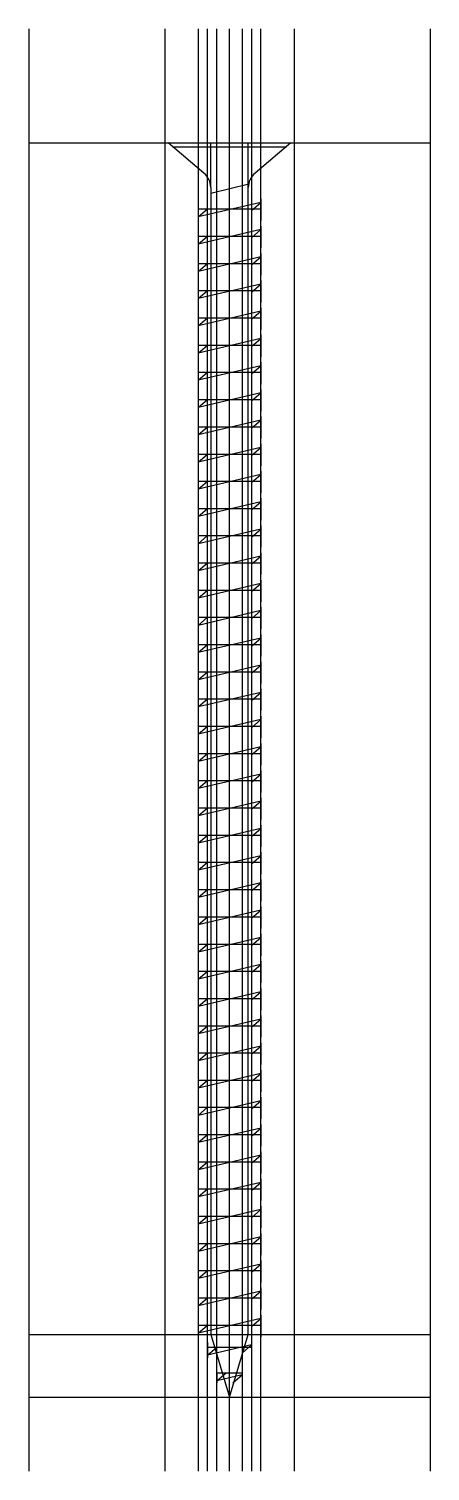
# Model space of a CAD drawing. Extents: x -16 to 16, y -106 to 9.
import ezdxf

# ---------------------------------------------------------------- set-up
doc = ezdxf.new("R2010")
doc.units = 0
doc.layers.get('0').update_dxf_attribs({"linetype": 'CONTINUOUS'})

msp = doc.modelspace()

# ---------------------------------------------------------------- linework, layer by layer
at = {"linetype": 'CONTINUOUS'}
for p, q in [((-16, 9.1), (-16, -105.9)), ((-5.15, 9.1), (-5.15, -105.9)), ((-2.5, 9.1), (-2.5, -105.9)), ((-1.76, -105.9), (-1.76, 9.1)), ((-1.02, -105.9), (-1.02, 9.1)), ((0, -105.9), (0, 9.1)), ((1.02, 9.1), (1.02, -105.9)), ((1.76, 9.1), (1.76, -105.9)), ((2.5, -105.9), (2.5, 9.1)), ((5.15, 9.1), (5.15, -105.9)), ((16, 9.1), (16, -105.9)), ((-16, 0), (16, 0)), ((-4.9, 0), (4.9, 0)), ((-2.04, -2.4), (-4.9, 0)), ((-1.5, -3.55), (-1.5, 0)), ((1.5, -3.55), (1.5, 0)), ((4.9, 0), (2.04, -2.4)), ((-4.54, -0.3), (4.54, -0.3)), ((-1.5, -4), (1.53, -3.26)), ((-2.5, -4.46), (-2.5, -6.19)), ((-1.5, -3.55), (-1.5, -95)), ((0, -6.19), (0, -4.46)), ((1.5, -95), (1.5, -3.55)), ((2.5, -4.46), (2.5, -6.19)), ((2.5, -4.74), (-2.5, -5.9)), ((-2.5, -5.26), (2.5, -5.26)), ((-2.5, -5.9), (-1.75, -5.26)), ((1.75, -5.38), (2.5, -4.74)), ((-2.5, -6.63), (-2.5, -8.36)), ((0, -8.36), (0, -6.63)), ((2.5, -6.63), (2.5, -8.36)), ((2.5, -6.91), (-2.5, -8.07)), ((-2.5, -7.43), (2.5, -7.43)), ((-2.5, -8.07), (-1.75, -7.43)), ((1.75, -7.55), (2.5, -6.91)), ((-2.5, -8.8), (-2.5, -10.53)), ((2.5, -9.08), (-2.5, -10.24)), ((0, -10.53), (0, -8.8)), ((1.75, -9.72), (2.5, -9.08)), ((2.5, -8.8), (2.5, -10.53)), ((-2.5, -9.6), (2.5, -9.6)), ((-2.5, -10.24), (-1.75, -9.6)), ((-2.5, -10.97), (-2.5, -12.71)), ((2.5, -11.25), (-2.5, -12.41)), ((0, -12.71), (0, -10.97)), ((1.75, -11.89), (2.5, -11.25)), ((2.5, -10.97), (2.5, -12.71)), ((-2.5, -11.77), (2.5, -11.77)), ((-2.5, -12.41), (-1.75, -11.77)), ((-2.5, -13.14), (-2.5, -14.88)), ((2.5, -13.42), (-2.5, -14.58)), ((0, -14.88), (0, -13.14)), ((1.75, -14.06), (2.5, -13.42)), ((2.5, -13.14), (2.5, -14.88)), ((-2.5, -13.94), (2.5, -13.94)), ((-2.5, -14.58), (-1.75, -13.94)), ((-2.5, -15.31), (-2.5, -17.05)), ((2.5, -15.59), (-2.5, -16.75)), ((0, -17.05), (0, -15.31)), ((1.75, -16.23), (2.5, -15.59)), ((2.5, -15.31), (2.5, -17.05)), ((-2.5, -16.11), (2.5, -16.11)), ((-2.5, -16.75), (-1.75, -16.11)), ((-2.5, -17.48), (-2.5, -19.22)), ((2.5, -17.76), (-2.5, -18.92)), ((-2.5, -18.28), (2.5, -18.28)), ((-2.5, -18.92), (-1.75, -18.28)), ((0, -19.22), (0, -17.48)), ((1.75, -18.4), (2.5, -17.76)), ((2.5, -17.48), (2.5, -19.22)), ((-2.5, -19.65), (-2.5, -21.39)), ((2.5, -19.93), (-2.5, -21.09)), ((-2.5, -20.45), (2.5, -20.45)), ((-2.5, -21.09), (-1.75, -20.45)), ((0, -21.39), (0, -19.65)), ((1.75, -20.57), (2.5, -19.93)), ((2.5, -19.65), (2.5, -21.39)), ((-2.5, -21.82), (-2.5, -23.56)), ((0, -23.56), (0, -21.82)), ((2.5, -21.82), (2.5, -23.56)), ((2.5, -22.1), (-2.5, -23.26)), ((-2.5, -22.62), (2.5, -22.62)), ((-2.5, -23.26), (-1.75, -22.62)), ((1.75, -22.74), (2.5, -22.1)), ((-2.5, -23.99), (-2.5, -25.73)), ((0, -25.73), (0, -23.99)), ((2.5, -23.99), (2.5, -25.73)), ((2.5, -24.27), (-2.5, -25.44)), ((-2.5, -24.8), (2.5, -24.8)), ((-2.5, -25.44), (-1.75, -24.8)), ((1.75, -24.91), (2.5, -24.27)), ((-2.5, -26.16), (-2.5, -27.9)), ((2.5, -26.44), (-2.5, -27.61)), ((0, -27.9), (0, -26.16)), ((1.75, -27.08), (2.5, -26.44)), ((2.5, -26.16), (2.5, -27.9)), ((-2.5, -26.97), (2.5, -26.97)), ((-2.5, -27.61), (-1.75, -26.97)), ((-2.5, -28.33), (-2.5, -30.07)), ((2.5, -28.61), (-2.5, -29.78)), ((0, -30.07), (0, -28.33)), ((1.75, -29.25), (2.5, -28.61)), ((2.5, -28.33), (2.5, -30.07)), ((-2.5, -29.14), (2.5, -29.14)), ((-2.5, -29.78), (-1.75, -29.14)), ((-2.5, -30.51), (-2.5, -32.24)), ((2.5, -30.78), (-2.5, -31.95)), ((0, -32.24), (0, -30.51)), ((1.75, -31.42), (2.5, -30.78)), ((2.5, -30.51), (2.5, -32.24)), ((-2.5, -31.31), (2.5, -31.31)), ((-2.5, -31.95), (-1.75, -31.31)), ((-2.5, -32.68), (-2.5, -34.41)), ((2.5, -32.95), (-2.5, -34.12)), ((0, -34.41), (0, -32.68)), ((1.75, -33.59), (2.5, -32.95)), ((2.5, -32.68), (2.5, -34.41)), ((-2.5, -33.48), (2.5, -33.48)), ((-2.5, -34.12), (-1.75, -33.48)), ((-2.5, -34.85), (-2.5, -36.58)), ((2.5, -35.12), (-2.5, -36.29)), ((-2.5, -35.65), (2.5, -35.65)), ((-2.5, -36.29), (-1.75, -35.65)), ((0, -36.58), (0, -34.85)), ((1.75, -35.76), (2.5, -35.12)), ((2.5, -34.85), (2.5, -36.58)), ((-2.5, -37.02), (-2.5, -38.75)), ((2.5, -37.29), (-2.5, -38.46)), ((-2.5, -37.82), (2.5, -37.82)), ((-2.5, -38.46), (-1.75, -37.82)), ((0, -38.75), (0, -37.02)), ((1.75, -37.93), (2.5, -37.29)), ((2.5, -37.02), (2.5, -38.75)), ((-2.5, -39.19), (-2.5, -40.92)), ((2.5, -39.47), (-2.5, -40.63)), ((-2.5, -39.99), (2.5, -39.99)), ((-2.5, -40.63), (-1.75, -39.99)), ((0, -40.92), (0, -39.19)), ((1.75, -40.11), (2.5, -39.47)), ((2.5, -39.19), (2.5, -40.92)), ((-2.5, -41.36), (-2.5, -43.09)), ((0, -43.09), (0, -41.36)), ((2.5, -41.36), (2.5, -43.09)), ((2.5, -41.64), (-2.5, -42.8)), ((-2.5, -42.16), (2.5, -42.16)), ((-2.5, -42.8), (-1.75, -42.16)), ((1.75, -42.28), (2.5, -41.64)), ((-2.5, -43.53), (-2.5, -45.26)), ((0, -45.26), (0, -43.53)), ((2.5, -43.53), (2.5, -45.26)), ((2.5, -43.81), (-2.5, -44.97)), ((-2.5, -44.33), (2.5, -44.33)), ((-2.5, -44.97), (-1.75, -44.33)), ((1.75, -44.45), (2.5, -43.81)), ((-2.5, -45.7), (-2.5, -47.43)), ((2.5, -45.98), (-2.5, -47.14)), ((0, -47.43), (0, -45.7)), ((1.75, -46.62), (2.5, -45.98)), ((2.5, -45.7), (2.5, -47.43)), ((-2.5, -46.5), (2.5, -46.5)), ((-2.5, -47.14), (-1.75, -46.5)), ((-2.5, -47.87), (-2.5, -49.61)), ((2.5, -48.15), (-2.5, -49.31)), ((0, -49.61), (0, -47.87)), ((1.75, -48.79), (2.5, -48.15)), ((2.5, -47.87), (2.5, -49.61)), ((-2.5, -48.67), (2.5, -48.67)), ((-2.5, -49.31), (-1.75, -48.67)), ((-2.5, -50.04), (-2.5, -51.78)), ((2.5, -50.32), (-2.5, -51.48)), ((0, -51.78), (0, -50.04)), ((1.75, -50.96), (2.5, -50.32)), ((2.5, -50.04), (2.5, -51.78)), ((-2.5, -50.84), (2.5, -50.84)), ((-2.5, -51.48), (-1.75, -50.84)), ((-2.5, -52.21), (-2.5, -53.95)), ((2.5, -52.49), (-2.5, -53.65)), ((0, -53.95), (0, -52.21)), ((1.75, -53.13), (2.5, -52.49)), ((2.5, -52.21), (2.5, -53.95)), ((-2.5, -53.01), (2.5, -53.01)), ((-2.5, -53.65), (-1.75, -53.01)), ((-2.5, -54.38), (-2.5, -56.12)), ((2.5, -54.66), (-2.5, -55.82)), ((-2.5, -55.18), (2.5, -55.18)), ((-2.5, -55.82), (-1.75, -55.18)), ((0, -56.12), (0, -54.38)), ((1.75, -55.3), (2.5, -54.66)), ((2.5, -54.38), (2.5, -56.12)), ((-2.5, -56.55), (-2.5, -58.29)), ((2.5, -56.83), (-2.5, -57.99)), ((-2.5, -57.35), (2.5, -57.35)), ((-2.5, -57.99), (-1.75, -57.35)), ((0, -58.29), (0, -56.55)), ((1.75, -57.47), (2.5, -56.83)), ((2.5, -56.55), (2.5, -58.29)), ((-2.5, -58.72), (-2.5, -60.46)), ((2.5, -59), (-2.5, -60.16)), ((-2.5, -59.52), (2.5, -59.52)), ((-2.5, -60.16), (-1.75, -59.52)), ((0, -60.46), (0, -58.72)), ((1.75, -59.64), (2.5, -59)), ((2.5, -58.72), (2.5, -60.46)), ((-2.5, -60.89), (-2.5, -62.63)), ((0, -62.63), (0, -60.89)), ((2.5, -60.89), (2.5, -62.63)), ((2.5, -61.17), (-2.5, -62.34)), ((-2.5, -61.7), (2.5, -61.7)), ((-2.5, -62.34), (-1.75, -61.7)), ((1.75, -61.81), (2.5, -61.17)), ((-2.5, -63.06), (-2.5, -64.8)), ((0, -64.8), (0, -63.06)), ((2.5, -63.06), (2.5, -64.8)), ((2.5, -63.34), (-2.5, -64.51)), ((-2.5, -63.87), (2.5, -63.87)), ((-2.5, -64.51), (-1.75, -63.87)), ((1.75, -63.98), (2.5, -63.34)), ((-2.5, -65.23), (-2.5, -66.97)), ((2.5, -65.51), (-2.5, -66.68)), ((0, -66.97), (0, -65.23)), ((1.75, -66.15), (2.5, -65.51)), ((2.5, -65.23), (2.5, -66.97)), ((-2.5, -66.04), (2.5, -66.04)), ((-2.5, -66.68), (-1.75, -66.04)), ((-2.5, -67.41), (-2.5, -69.14)), ((2.5, -67.68), (-2.5, -68.85)), ((0, -69.14), (0, -67.41)), ((1.75, -68.32), (2.5, -67.68)), ((2.5, -67.41), (2.5, -69.14)), ((-2.5, -68.21), (2.5, -68.21)), ((-2.5, -68.85), (-1.75, -68.21)), ((-2.5, -69.58), (-2.5, -71.31)), ((2.5, -69.85), (-2.5, -71.02)), ((0, -71.31), (0, -69.58)), ((1.75, -70.49), (2.5, -69.85)), ((2.5, -69.58), (2.5, -71.31)), ((-2.5, -70.38), (2.5, -70.38)), ((-2.5, -71.02), (-1.75, -70.38)), ((-2.5, -71.75), (-2.5, -73.48)), ((2.5, -72.02), (-2.5, -73.19)), ((0, -73.48), (0, -71.75)), ((1.75, -72.66), (2.5, -72.02)), ((2.5, -71.75), (2.5, -73.48)), ((-2.5, -72.55), (2.5, -72.55)), ((-2.5, -73.19), (-1.75, -72.55)), ((-2.5, -73.92), (-2.5, -75.65)), ((2.5, -74.19), (-2.5, -75.36)), ((-2.5, -74.72), (2.5, -74.72)), ((-2.5, -75.36), (-1.75, -74.72)), ((0, -75.65), (0, -73.92)), ((1.75, -74.83), (2.5, -74.19)), ((2.5, -73.92), (2.5, -75.65)), ((-2.5, -76.09), (-2.5, -77.82)), ((2.5, -76.37), (-2.5, -77.53)), ((-2.5, -76.89), (2.5, -76.89)), ((-2.5, -77.53), (-1.75, -76.89)), ((0, -77.82), (0, -76.09)), ((1.75, -77.01), (2.5, -76.37)), ((2.5, -76.09), (2.5, -77.82)), ((-2.5, -78.26), (-2.5, -79.99)), ((2.5, -78.54), (-2.5, -79.7)), ((-2.5, -79.06), (2.5, -79.06)), ((-2.5, -79.7), (-1.75, -79.06)), ((0, -79.99), (0, -78.26)), ((1.75, -79.18), (2.5, -78.54)), ((2.5, -78.26), (2.5, -79.99)), ((-2.5, -80.43), (-2.5, -82.16)), ((0, -82.16), (0, -80.43)), ((2.5, -80.43), (2.5, -82.16)), ((2.5, -80.71), (-2.5, -81.87)), ((-2.5, -81.23), (2.5, -81.23)), ((-2.5, -81.87), (-1.75, -81.23)), ((1.75, -81.35), (2.5, -80.71)), ((-2.5, -82.6), (-2.5, -84.33)), ((0, -84.33), (0, -82.6)), ((2.5, -82.6), (2.5, -84.33)), ((2.5, -82.88), (-2.5, -84.04)), ((-2.5, -83.4), (2.5, -83.4)), ((-2.5, -84.04), (-1.75, -83.4)), ((1.75, -83.52), (2.5, -82.88)), ((-2.5, -84.77), (-2.5, -86.51)), ((2.5, -85.05), (-2.5, -86.21)), ((0, -86.51), (0, -84.77)), ((1.75, -85.69), (2.5, -85.05)), ((2.5, -84.77), (2.5, -86.51)), ((-2.5, -85.57), (2.5, -85.57)), ((-2.5, -86.21), (-1.75, -85.57)), ((-2.5, -86.94), (-2.5, -88.68)), ((2.5, -87.22), (-2.5, -88.38)), ((0, -88.68), (0, -86.94)), ((1.75, -87.86), (2.5, -87.22)), ((2.5, -86.94), (2.5, -88.68)), ((-2.5, -87.74), (2.5, -87.74)), ((-2.5, -88.38), (-1.75, -87.74)), ((-2.5, -89.11), (-2.5, -90.85)), ((2.5, -89.39), (-2.5, -90.55)), ((0, -90.85), (0, -89.11)), ((1.75, -90.03), (2.5, -89.39)), ((2.5, -89.11), (2.5, -90.85)), ((-2.5, -89.91), (2.5, -89.91)), ((-2.5, -90.55), (-1.75, -89.91)), ((-2.5, -91.28), (-2.5, -93.02)), ((2.5, -91.56), (-2.5, -92.72)), ((0, -93.02), (0, -91.28)), ((1.75, -92.2), (2.5, -91.56)), ((2.5, -91.28), (2.5, -93.02)), ((-2.5, -92.08), (2.5, -92.08)), ((-2.5, -92.72), (-1.75, -92.08)), ((-2.5, -93.45), (-2.5, -95.19)), ((2.5, -93.73), (-2.5, -94.89)), ((-2.5, -94.25), (2.5, -94.25)), ((-2.5, -94.89), (-1.75, -94.25)), ((0, -95.19), (0, -93.45)), ((1.75, -94.37), (2.5, -93.73)), ((2.5, -93.45), (2.5, -95.19)), ((-16, -95), (16, -95)), ((-1.5, -95), (0, -100)), ((0, -100), (1.5, -95)), ((-1.76, -95.65), (-1.76, -96.87)), ((1.76, -95.84), (-1.76, -96.66)), ((-1.76, -96.02), (1.76, -96.02)), ((-1.76, -96.66), (-1.01, -96.02)), ((0, -96.87), (0, -95.65)), ((1.01, -96.48), (1.76, -95.84)), ((1.76, -95.65), (1.76, -96.87)), ((-1.02, -98.07), (-1.02, -98.87)), ((-1.02, -98.07), (1.02, -98.07)), ((-1.02, -98.71), (-0.27, -98.07)), ((1.02, -98.23), (-1.02, -98.71)), ((0, -98.87), (0, -98.07)), ((0.27, -98.87), (1.02, -98.23)), ((1.02, -98.07), (1.02, -98.87)), ((-16, -100), (16, -100))]:
    msp.add_line(p, q, dxfattribs=at)
for centre, start, end in [((-3, -3.55), 0.0979, 50.2083), ((3, -3.55), 129.7917, 179.9021)]:
    msp.add_arc(centre, 1.5, start, end, dxfattribs=at)

doc.saveas('drawing.dxf')
